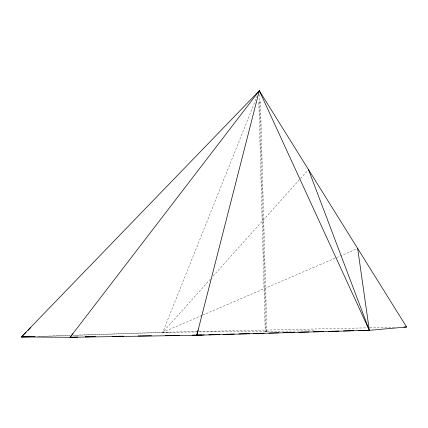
<?xml version="1.0" encoding="UTF-8"?>
<svg xmlns="http://www.w3.org/2000/svg" width="428" height="428" viewBox="0 0 428 428"><rect width="100%" height="100%" fill="white"/><g stroke="black" fill="none" stroke-linecap="round" stroke-linejoin="round"><path stroke-width="0.32" stroke-dasharray="2.14 1.6" d="M257.33 95.658L162.736 332.289L73.402 335.226M210.432 279.061L162.736 332.289L315.618 330.828M213.107 276.076L300.028 179.065M300.472 178.567L308.497 169.611M201.973 315.431L162.736 332.289L198.148 331.523M202.583 315.169L357.68 248.524M266.831 331.283L265.232 331.325L258.833 102.089L259.159 102.078L260.427 102.046L266.831 331.283L266.114 331.309M260.422 102.046L258.833 102.089M265.242 331.325L265.949 331.299M37.402 336.413L70.069 335.338M39.146 336.515L69.823 335.509M73.161 335.397L169.863 332.224M266.783 331.283L266.034 331.304L259.405 94.042M198.817 331.507L367.181 327.859M369.856 327.8L395.242 327.249"/><path stroke-width="0.64" d="M204.145 334.921L196.8 335.263L259.309 90.704L406.6 327.003L369.327 330.32L196.8 335.263L70.09 337.296L21.4 336.938L259.309 90.704L369.327 330.32L358.204 330.421M196.8 335.263L198.164 330.165M77.843 337.061L70.09 337.296L259.309 90.704M70.09 337.296L72.974 333.696M35.187 336.622L21.4 336.938L26.108 332.267M27.991 330.4L30.816 327.602M21.4 336.938L30.736 336.633M85.6 336.825L95.498 336.622M208.816 334.787L219.484 334.477M223.486 334.364L234.153 334.059M238.824 333.926L249.492 333.621M253.494 333.503L264.167 333.198M268.832 333.064L278.837 332.775M283.507 332.642L294.175 332.337M298.846 332.203L308.845 331.914M313.515 331.78L323.52 331.497M328.185 331.363L338.858 331.053M343.524 330.919L353.528 330.635M358.199 330.502L362.254 330.384M403.925 327.062L406.6 327.003M112.163 336.365L123.494 336.194M138.158 335.969L151.485 335.761M165.486 335.547L179.482 335.333M192.145 335.14L201.481 334.996M85.52 336.713L88.831 336.724M308.497 169.611L369.327 330.32L357.68 248.524"/></g></svg>
